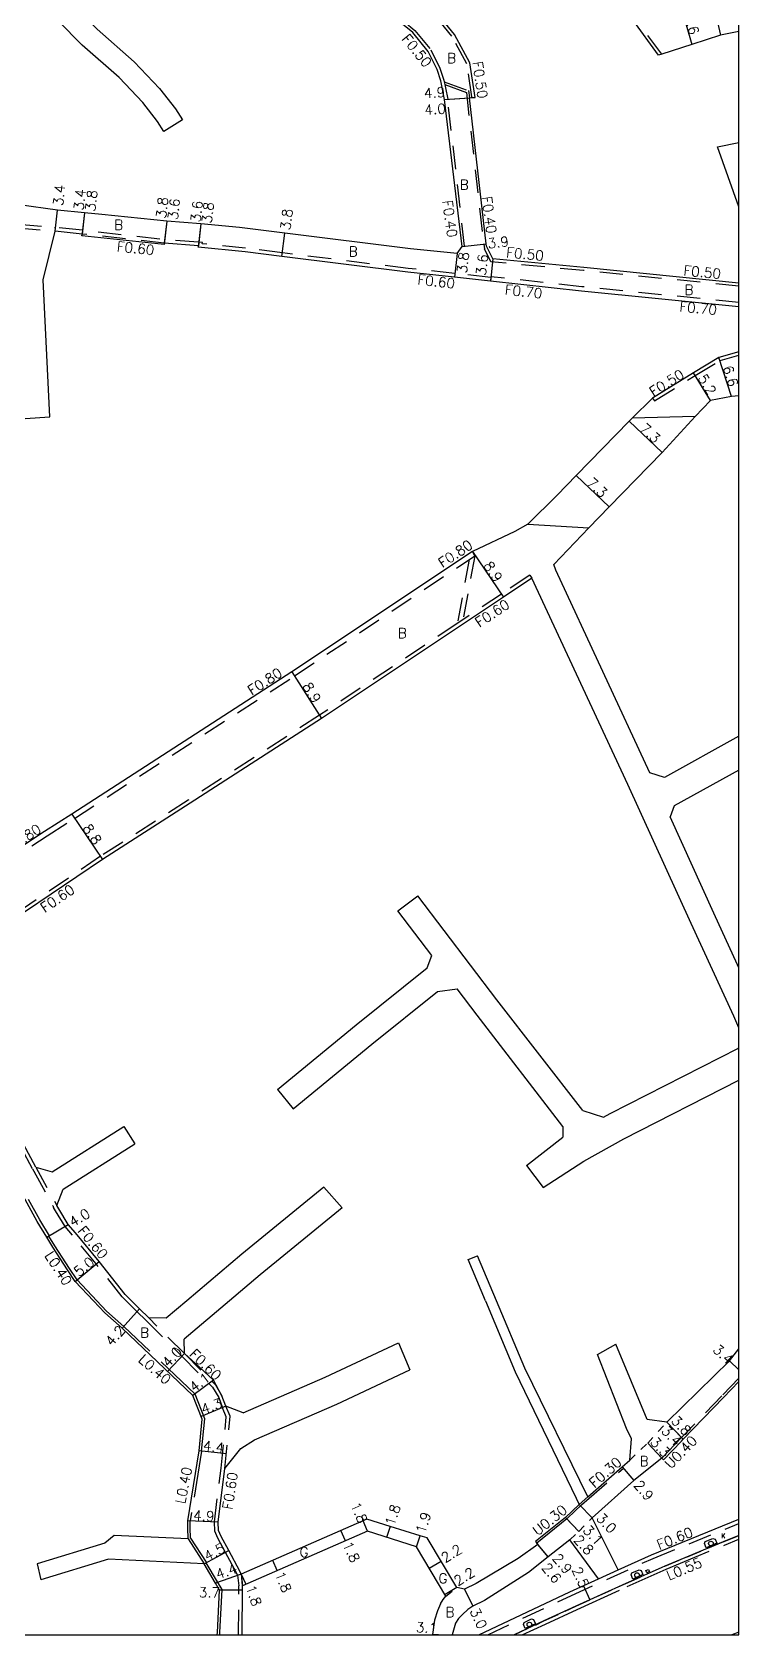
# Model space of a CAD drawing. Header units: metres. Extents: x -4002 to -3200, y -109800 to -109200.
# Drawn here: x -3313.6 to -3200, y -109800 to -109542.3 of the extents above; entities that cross this region are included whole.
import ezdxf

# ---------------------------------------------------------------- set-up
doc = ezdxf.new("R2010")
doc.units = ezdxf.units.M
doc.header["$LTSCALE"] = 2.5
for name, pattern in [('2213000', [1.5, 1, -0.5]), ('2232000', [2.5, 1.5, -1]), ('2233000', [4, 3, -1]), ('6301000', [1, 0.5, -0.5])]:
    doc.linetypes.add(name, pattern=pattern)
doc.layers.get('0').update_dxf_attribs({"color": 150, "lineweight": 30})
for name, color, linetype in [('2101000', 177, 'Continuous'), ('2102000', 191, 'Continuous'), ('2102001', 191, 'Continuous'), ('2213000', 6, '2213000'), ('2231000', 162, 'Continuous'), ('2232000', 4, '2232000'), ('2233000', 62, '2233000'), ('2235000', 7, 'Continuous'), ('2236000', 3, 'Continuous'), ('2238000', 11, 'Continuous'), ('9107000', 111, 'Continuous'), ('9201100', 215, 'Continuous'), ('9201500', 222, 'Continuous'), ('9202100', 82, 'Continuous'), ('9202200', 155, '6301000'), ('9203500', 155, 'Continuous'), ('9302100', 196, 'Continuous'), ('999', 7, 'Continuous')]:
    doc.layers.add(name, color=color, linetype=linetype)
doc.styles.add('Dm_Anotation', font='txt.shx', dxfattribs={"bigfont": 'pscdm.shx'})

# ---------------------------------------------------------------- blocks, each defined once
blk = doc.blocks.new('223800')
at = {"color": 0, "linetype": 'Continuous'}
blk.add_circle((0, 0), 0.75, dxfattribs=at)

msp = doc.modelspace()

# ---------------------------------------------------------------- linework, layer by layer
at = {"layer": '2101000'}
for points in [[(-3200, -109542.18), (-3202.94, -109542.78), (-3207.58, -109544.31), (-3212.42, -109545.86), (-3212.92, -109546.02), (-3217.05, -109540.35), (-3223.52, -109531.36), (-3225.8, -109528.22), (-3231.61, -109520.11)], [(-3245.32, -109577.91), (-3244.5, -109576.78), (-3247.31, -109553.13), (-3247.91, -109550.15), (-3248.53, -109548.3), (-3249.94, -109545.41), (-3252.43, -109542.37), (-3254.07, -109541.04), (-3260.03, -109537.32), (-3262.26, -109535.93), (-3269.29, -109531.02)], [(-3240.58, -109576.7), (-3240.63, -109576.33), (-3243.32, -109552.86), (-3242.92, -109552.83), (-3242.42, -109552.8), (-3243.24, -109547.24), (-3245.71, -109542.69), (-3248.88, -109538.82), (-3251.16, -109536.96), (-3257.39, -109533.08)], [(-3305.2, -109571.34), (-3309.55, -109570.94), (-3315.68, -109570.08), (-3339.37, -109567.14), (-3359.78, -109564.99)], [(-3286.49, -109573.1), (-3291.98, -109572.68), (-3302.39, -109571.61), (-3305.2, -109571.34)], [(-3305.59, -109574.76), (-3309.92, -109574.31)], [(-3245.32, -109577.91), (-3252.77, -109577.12), (-3272.99, -109574.61), (-3280.31, -109573.73), (-3286.49, -109573.1)], [(-3200, -109586.47), (-3225.31, -109583.93), (-3239.95, -109582.34), (-3245.73, -109581.69), (-3253.23, -109580.89), (-3273.46, -109578.38), (-3279.37, -109577.65), (-3286.92, -109576.87), (-3286.9, -109576.68)], [(-3239.56, -109578.76), (-3240.58, -109576.7)], [(-3200, -109582.65), (-3224.95, -109580.15), (-3239.56, -109578.76)], [(-3200, -109593.71), (-3203.24, -109594.62), (-3207.29, -109597.1), (-3213.87, -109601.18), (-3217.15, -109604.38), (-3217.62, -109604.85), (-3226.14, -109613.59), (-3229.24, -109616.77), (-3233.96, -109621.4), (-3236.05, -109622.59), (-3242.83, -109625.78), (-3271.86, -109645.13), (-3307.26, -109668.05), (-3311.63, -109670.84), (-3319.36, -109675.91), (-3326.4, -109662.5), (-3327.42, -109660.42), (-3331.58, -109652.47)], [(-3200, -109600.8), (-3201.22, -109600.91), (-3204.59, -109601.55), (-3207.06, -109604.1), (-3212.33, -109609.87), (-3220.85, -109618.63), (-3224.11, -109622.01), (-3229.75, -109627.88)], [(-3233.29, -109630.12), (-3237.84, -109633.15), (-3267.09, -109652.64), (-3288.19, -109666.28), (-3302.29, -109675.31), (-3314.66, -109683.71), (-3321.96, -109688.1), (-3324.71, -109689.71), (-3333.44, -109694.09)], [(-3313.04, -109724.77), (-3318.18, -109715.22), (-3319.34, -109713.48), (-3320.9, -109711.15), (-3333.67, -109695.16)], [(-3303.77, -109746.28), (-3306.7, -109743.16), (-3307.94, -109741.32), (-3310.29, -109737.65), (-3311.25, -109736.07), (-3312.8, -109733.51), (-3316.05, -109727.62), (-3321.61, -109717.28), (-3322.67, -109715.7), (-3324.13, -109713.52), (-3336.56, -109697.14)], [(-3297.65, -109746.28), (-3298.68, -109745.26), (-3302.87, -109739.94), (-3306.67, -109735.36), (-3307.83, -109734), (-3309.34, -109731.51), (-3309.63, -109730.97)], [(-3299.15, -109750.69), (-3301.95, -109748.22), (-3303.77, -109746.28)], [(-3294.88, -109749.02), (-3296.36, -109747.56), (-3297.65, -109746.28)], [(-3287.77, -109761.51), (-3299.15, -109750.69)], [(-3282.47, -109763.24), (-3283.12, -109761.55), (-3284.46, -109759.04), (-3287.37, -109756.38), (-3289.14, -109754.76)], [(-3211.58, -109765.8), (-3201.53, -109755.95), (-3200, -109753.99)], [(-3200, -109759.27), (-3202.47, -109761.85), (-3208.94, -109768.53), (-3209.21, -109768.24), (-3212.41, -109771.56), (-3216.9, -109775.17), (-3223.6, -109781.18)], [(-3286.78, -109770.42), (-3286.27, -109765.32), (-3287.77, -109761.51)], [(-3288.61, -109781.63), (-3286.78, -109770.42)], [(-3280, -109790.21), (-3280.22, -109789.76), (-3282, -109786.45), (-3283.23, -109784.17), (-3283.65, -109783.2), (-3283.72, -109781.87), (-3282.64, -109773.24)], [(-3224.27, -109777.77), (-3218.76, -109772.95), (-3217.56, -109771.91)], [(-3227.88, -109781.11), (-3227.67, -109781.33), (-3232.51, -109785.23), (-3232.32, -109785.46), (-3235.49, -109787.72), (-3242.24, -109791.75), (-3244.09, -109792.65)], [(-3227.88, -109781.11), (-3225.67, -109779.01)], [(-3288.55, -109784.56), (-3288.61, -109782.77), (-3288.61, -109781.63)], [(-3245.34, -109792.39), (-3250.12, -109784.4), (-3251.23, -109784.04), (-3256.09, -109782.59), (-3259.81, -109781.4), (-3280, -109790.21)], [(-3247.09, -109793.75), (-3251.81, -109785.85), (-3259.71, -109783.32), (-3279.79, -109792.08)], [(-3219.4, -109789.55), (-3214.04, -109787.12), (-3200, -109781.39)], [(-3227.16, -109784.73), (-3230.66, -109787.46), (-3233.85, -109789.96), (-3240.92, -109794.47), (-3242.8, -109795.36), (-3243.57, -109795.89), (-3244.46, -109796.69)], [(-3283.85, -109800), (-3283.83, -109799.62), (-3283.5, -109792.8), (-3284.16, -109791.65), (-3285.96, -109788.58)], [(-3241.83, -109800), (-3227.2, -109793.08), (-3222.56, -109790.98)], [(-3279.85, -109800), (-3279.84, -109799.71), (-3279.8, -109792.82), (-3279.79, -109792.08)], [(-3247.96, -109795.01), (-3247.54, -109794.29), (-3247.09, -109793.75)], [(-3244.09, -109792.65), (-3245.34, -109792.39)], [(-3247.96, -109795.01), (-3248.48, -109796.11), (-3248.93, -109797.62), (-3249.26, -109799.95), (-3249.26, -109800)], [(-3244.46, -109796.69), (-3245.08, -109797.37), (-3245.55, -109798.11), (-3246.12, -109800)]]:
    msp.add_lwpolyline(points, dxfattribs=at)
at = {"layer": '2101000', "color": 244, "flags": 128}
msp.add_lwpolyline([(-3286.9, -109576.68), (-3292.39, -109576.25), (-3292.41, -109576.45), (-3305.62, -109575.07), (-3305.59, -109574.76)], dxfattribs=at)
at = {"layer": '2102000'}
for points in [[(-3312.47, -109529.24), (-3312.68, -109532.18), (-3303.15, -109541.85), (-3297.2, -109547.06), (-3293.15, -109551.36), (-3290.57, -109554.66), (-3289.47, -109556.41), (-3292.43, -109558.27), (-3293.44, -109556.67), (-3295.81, -109553.64), (-3299.63, -109549.59), (-3305.55, -109544.4), (-3317.17, -109532.62)], [(-3200, -109570.41), (-3203.42, -109560.76)], [(-3310.77, -109604.16), (-3311.87, -109582.13), (-3309.92, -109574.31)], [(-3214.3, -109661.39), (-3229.45, -109628.81), (-3229.75, -109627.88)], [(-3200, -109702.38), (-3200.82, -109700.52), (-3207.67, -109685.6), (-3217.84, -109663.25), (-3233.29, -109630.12)], [(-3200, -109655.48), (-3211.95, -109662.16), (-3214.3, -109661.39)], [(-3200, -109660.98), (-3210.43, -109666.71), (-3211.07, -109668.48)], [(-3200.22, -109692.25), (-3204.03, -109683.93), (-3211.07, -109668.48)], [(-3225.12, -109715.69), (-3238.92, -109697.9), (-3251.62, -109681.17)], [(-3249.35, -109690.78), (-3254.81, -109683.59)], [(-3274.2, -109712.3), (-3261.51, -109701.89), (-3250.1, -109692.75), (-3249.35, -109690.78)], [(-3200, -109692.72), (-3200.22, -109692.25)], [(-3271.66, -109715.4), (-3258.99, -109704.99), (-3248.46, -109696.56), (-3245.28, -109696.13)], [(-3228.32, -109718.24), (-3242.09, -109700.34), (-3245.28, -109696.13)], [(-3225.12, -109715.69), (-3221.75, -109716.76), (-3220.69, -109716.18), (-3200.06, -109705.66), (-3200, -109705.45)], [(-3231.48, -109728.04), (-3224.93, -109723.81), (-3218.52, -109720.24), (-3200, -109710.79)], [(-3313.04, -109724.77), (-3310.38, -109725.53), (-3298.89, -109718.25)], [(-3228.32, -109718.24), (-3228.3, -109719.95)], [(-3309.63, -109730.97), (-3308.62, -109728.34), (-3297.13, -109721.06)], [(-3234.17, -109724.52), (-3228.3, -109719.95)], [(-3266.74, -109728.02), (-3279.93, -109738.76), (-3288.76, -109746.28)], [(-3263.79, -109731.34), (-3276.98, -109742.09), (-3281.91, -109746.28)], [(-3240.76, -109746.28), (-3243.54, -109739.66)], [(-3238.99, -109746.28), (-3242.01, -109739.07)], [(-3288.76, -109746.28), (-3292.07, -109749.09)], [(-3281.91, -109746.28), (-3289.17, -109752.46)], [(-3240.76, -109746.28), (-3235.97, -109757.69), (-3226.19, -109778), (-3225.67, -109779.01)], [(-3224.27, -109777.77), (-3234.44, -109757.1), (-3238.99, -109746.28)], [(-3292.07, -109749.09), (-3294.88, -109749.02)], [(-3279.7, -109764.27), (-3266.5, -109758.56), (-3254.72, -109753.06)], [(-3217.56, -109771.91), (-3217.28, -109768.45), (-3218.09, -109766.82), (-3222.71, -109754.89)], [(-3211.58, -109765.8), (-3214.74, -109765.38), (-3219.77, -109753.27)], [(-3282.64, -109773.24), (-3280.08, -109770), (-3277.86, -109768.62), (-3264.65, -109762.9), (-3252.88, -109757.4)], [(-3279.7, -109764.27), (-3282.47, -109763.24)], [(-3219.4, -109789.55), (-3223.6, -109781.18)], [(-3288.55, -109784.56), (-3300.42, -109783.99), (-3301.95, -109785.22), (-3312.83, -109788.55)], [(-3222.56, -109790.98), (-3227.16, -109784.73)], [(-3285.96, -109788.58), (-3301.35, -109787.8), (-3312.23, -109791.13)]]:
    msp.add_lwpolyline(points, dxfattribs=at)
at = {"layer": '2102000', "flags": 128}
msp.add_lwpolyline([(-3289.14, -109754.76), (-3289.17, -109752.46)], dxfattribs=at)
at = {"layer": '2102001'}
for points in [[(-3203.42, -109560.76), (-3200, -109560.07)], [(-3314.73, -109604.42), (-3310.77, -109604.16)], [(-3254.81, -109683.59), (-3251.62, -109681.17)], [(-3274.2, -109712.3), (-3271.66, -109715.4)], [(-3298.89, -109718.25), (-3297.13, -109721.06)], [(-3234.17, -109724.52), (-3231.48, -109728.04)], [(-3266.74, -109728.02), (-3263.79, -109731.34)], [(-3243.54, -109739.66), (-3242.01, -109739.07)], [(-3254.72, -109753.06), (-3252.88, -109757.4)], [(-3222.71, -109754.89), (-3219.77, -109753.27)], [(-3312.83, -109788.55), (-3312.23, -109791.13)]]:
    msp.add_lwpolyline(points, dxfattribs=at)
at = {"layer": '2213000'}
msp.add_lwpolyline([(-3236.12, -109800), (-3231.34, -109797.75), (-3226.24, -109795.39), (-3218.18, -109791.71), (-3211.91, -109788.92), (-3202.53, -109785.03), (-3200, -109784.02)], dxfattribs=at)
at = {"layer": '2231000'}
for points in [[(-3212.41, -109771.56), (-3212.14, -109771.86), (-3209.21, -109768.82), (-3208.94, -109768.53)], [(-3227.88, -109781.11), (-3228.15, -109781.33), (-3232.68, -109784.98), (-3232.51, -109785.23)]]:
    msp.add_lwpolyline(points, dxfattribs=at)
at = {"layer": '2232000'}
for points in [[(-3212.42, -109545.86), (-3216.65, -109540.06), (-3223.12, -109531.06), (-3225.39, -109527.92), (-3231.07, -109520.01), (-3231.21, -109519.81)], [(-3269.01, -109530.61), (-3261.99, -109535.51), (-3259.77, -109536.9), (-3253.78, -109540.63), (-3252.08, -109542.02), (-3249.52, -109545.14), (-3248.06, -109548.11), (-3247.43, -109550.02), (-3247.38, -109550.28), (-3247.28, -109550.74), (-3247.18, -109551.24), (-3246.81, -109553.09)], [(-3242.92, -109552.83), (-3242.94, -109552.7), (-3243.72, -109547.4), (-3246.13, -109542.97), (-3249.24, -109539.17), (-3251.45, -109537.37), (-3257.88, -109533.36)], [(-3247.38, -109550.28), (-3243.45, -109551.7), (-3243.32, -109552.86)], [(-3247.28, -109550.74), (-3243.82, -109552), (-3241.03, -109576.38), (-3240.92, -109577.13)], [(-3244.5, -109576.78), (-3244.11, -109576.73), (-3246.81, -109553.09)], [(-3316.06, -109573.77), (-3309.92, -109574.31)], [(-3315.99, -109573.17), (-3315.85, -109573.18), (-3310.02, -109573.7), (-3309.86, -109573.72)], [(-3305.52, -109574.16), (-3309.86, -109573.72)], [(-3239.88, -109581.74), (-3245.67, -109581.09), (-3253.16, -109580.3), (-3273.38, -109577.79), (-3279.3, -109577.05), (-3286.26, -109576.34), (-3286.24, -109576.14), (-3286.86, -109576.08)], [(-3239.88, -109579.23), (-3240.92, -109577.13)], [(-3200, -109583.15), (-3225, -109580.64), (-3239.88, -109579.23)], [(-3200, -109585.77), (-3225.24, -109583.23), (-3239.87, -109581.64), (-3239.95, -109582.34)], [(-3213.87, -109601.18), (-3213.56, -109601.58), (-3207.03, -109597.53), (-3203.04, -109595.09), (-3200, -109594.23)], [(-3318.92, -109676.58), (-3311.19, -109671.51), (-3306.83, -109668.72), (-3271.42, -109645.8), (-3242.44, -109626.48), (-3242.83, -109625.78)], [(-3242.44, -109626.48), (-3244.36, -109636.77)], [(-3243.37, -109627.1), (-3245.29, -109637.39)], [(-3233.63, -109629.62), (-3238.17, -109632.65), (-3244.36, -109636.77), (-3245.29, -109637.39), (-3267.42, -109652.14), (-3288.52, -109665.78), (-3302.62, -109674.81), (-3314.99, -109683.2), (-3322.27, -109687.59), (-3325, -109689.18), (-3333.75, -109693.57)], [(-3233.63, -109629.62), (-3233.29, -109630.12)], [(-3313.57, -109725.06), (-3318.69, -109715.53), (-3319.84, -109713.81), (-3321.38, -109711.51), (-3334.32, -109695.31)], [(-3310.82, -109735.81), (-3312.37, -109733.25), (-3315.61, -109727.38), (-3321.18, -109717.02), (-3322.25, -109715.42), (-3322.33, -109715.48), (-3322.67, -109715.7)], [(-3313.57, -109725.06), (-3313.35, -109725.46), (-3310.31, -109730.97), (-3310.16, -109731.26)], [(-3313.04, -109724.77), (-3309.63, -109730.97)], [(-3298.51, -109746.28), (-3299.13, -109745.66), (-3303.34, -109740.31), (-3307.13, -109735.74), (-3308.31, -109734.35), (-3309.85, -109731.81), (-3310.16, -109731.26)], [(-3311.25, -109736.07), (-3310.91, -109735.86), (-3310.82, -109735.81)], [(-3295.31, -109749.44), (-3296.78, -109747.99), (-3298.51, -109746.28)], [(-3295.31, -109749.44), (-3289.57, -109755.18), (-3284.62, -109760.17), (-3283.63, -109761.85), (-3283.02, -109763.47)], [(-3294.93, -109749.81), (-3295.31, -109749.44)], [(-3289.14, -109754.76), (-3284.14, -109759.8), (-3283.12, -109761.55)], [(-3200, -109758.69), (-3202.76, -109761.58), (-3208.96, -109767.98), (-3209.21, -109768.24)], [(-3282.64, -109773.24), (-3281.8, -109764.84), (-3282.47, -109763.24)], [(-3283.24, -109773.18), (-3282.41, -109764.93), (-3283.02, -109763.47)], [(-3284.32, -109781.84), (-3283.24, -109773.18)], [(-3224.07, -109778), (-3218.57, -109773.18), (-3218.76, -109772.95)], [(-3227.67, -109781.33), (-3227.54, -109781.21), (-3225.3, -109779.08), (-3224.07, -109778)], [(-3225.67, -109779.01), (-3224.27, -109777.77)], [(-3280.58, -109790.38), (-3280.75, -109790.04), (-3282.53, -109786.74), (-3283.77, -109784.43), (-3284.24, -109783.34), (-3284.32, -109781.84)], [(-3240.39, -109800), (-3226.94, -109793.64), (-3213.8, -109787.69), (-3200, -109782.06)], [(-3280.58, -109790.38), (-3280.39, -109792.08)], [(-3280, -109790.21), (-3279.79, -109792.08)], [(-3222.56, -109790.98), (-3219.4, -109789.55)], [(-3280.45, -109800), (-3280.43, -109799.69), (-3280.4, -109792.82), (-3280.39, -109792.08)]]:
    msp.add_lwpolyline(points, dxfattribs=at)
at = {"layer": '2232000', "color": 244, "flags": 128}
for points in [[(-3292.39, -109576.25), (-3305.59, -109574.76)], [(-3286.86, -109576.08), (-3292.32, -109575.66), (-3305.52, -109574.16)]]:
    msp.add_lwpolyline(points, dxfattribs=at)
at = {"layer": '2232000', "flags": 128}
msp.add_lwpolyline([(-3289.14, -109754.76), (-3294.88, -109749.02)], dxfattribs=at)
at = {"layer": '2233000'}
for points in [[(-3303.22, -109746.28), (-3306.38, -109742.9), (-3307.6, -109741.1), (-3309.95, -109737.44), (-3310.91, -109735.86)], [(-3301.67, -109747.93), (-3303.22, -109746.28)], [(-3298.88, -109750.4), (-3301.67, -109747.93)], [(-3287.43, -109761.28), (-3298.88, -109750.4)], [(-3286.38, -109770.46), (-3285.86, -109765.27), (-3287.43, -109761.28)], [(-3286.38, -109770.46), (-3288.21, -109781.67)], [(-3288.16, -109784.43), (-3288.21, -109782.76), (-3288.21, -109781.67), (-3288.21, -109781.65)], [(-3288.55, -109784.56), (-3285.96, -109788.58)], [(-3288.16, -109784.43), (-3285.67, -109788.29), (-3285.62, -109788.38)], [(-3234.82, -109800), (-3231.11, -109798.26), (-3226.01, -109795.89), (-3217.96, -109792.22), (-3211.69, -109789.43), (-3202.32, -109785.54), (-3200, -109784.61)], [(-3283.45, -109800), (-3283.43, -109799.63), (-3283.09, -109792.7), (-3283.81, -109791.45), (-3285.62, -109788.38)], [(-3200, -109799.54), (-3201.13, -109800)]]:
    msp.add_lwpolyline(points, dxfattribs=at)
at = {"layer": '2235000'}
msp.add_lwpolyline([(-3214.94, -109789.66), (-3214.52, -109789.47), (-3214.36, -109789.82), (-3214.79, -109790.01)], close=True, dxfattribs=at)
at = {"layer": '2236000'}
for points in [[(-3205.29, -109785.98), (-3205.56, -109785.32), (-3205.41, -109784.98), (-3204.18, -109784.47), (-3203.84, -109784.6), (-3203.56, -109785.26)], [(-3217.05, -109791.01), (-3217.34, -109790.36), (-3217.22, -109790.03), (-3216.06, -109789.51), (-3215.74, -109789.65), (-3215.45, -109790.3)], [(-3234.34, -109798.97), (-3234.65, -109798.32), (-3234.53, -109797.98), (-3233.33, -109797.42), (-3233, -109797.54), (-3232.69, -109798.19)]]:
    msp.add_lwpolyline(points, close=True, dxfattribs=at)
at = {"layer": '9107000'}
msp.add_lwpolyline([(-3200, -109784.02), (-3202.53, -109785.03), (-3211.91, -109788.92), (-3218.18, -109791.71), (-3226.24, -109795.39), (-3231.34, -109797.75), (-3236.12, -109800)], dxfattribs=at)
at = {"layer": '9201100'}
for points in [[(-3209.42, -109537.98), (-3207.58, -109544.31)], [(-3204.31, -109536.94), (-3202.94, -109542.78)], [(-3247.31, -109553.13), (-3242.42, -109552.8)], [(-3247.31, -109553.13), (-3243.32, -109552.86)], [(-3309.92, -109574.31), (-3309.55, -109570.94)], [(-3286.49, -109573.1), (-3286.92, -109576.87)], [(-3286.49, -109573.1), (-3286.9, -109576.68)], [(-3273.46, -109578.38), (-3272.99, -109574.61)], [(-3244.5, -109576.78), (-3240.63, -109576.33)], [(-3245.32, -109577.91), (-3245.73, -109581.69)], [(-3239.56, -109578.76), (-3239.95, -109582.34)], [(-3201.22, -109600.91), (-3203.24, -109594.62)], [(-3204.59, -109601.55), (-3207.29, -109597.1)], [(-3217.62, -109604.85), (-3212.33, -109609.87)], [(-3226.14, -109613.59), (-3220.85, -109618.63)], [(-3242.83, -109625.78), (-3237.84, -109633.15)], [(-3271.86, -109645.13), (-3267.09, -109652.64)], [(-3307.26, -109668.05), (-3302.29, -109675.31)], [(-3311.25, -109736.07), (-3307.83, -109734)], [(-3306.7, -109743.16), (-3302.87, -109739.94)], [(-3296.36, -109747.56), (-3299.15, -109750.69)], [(-3200, -109757.36), (-3201.53, -109755.95)], [(-3282.47, -109763.24), (-3286.43, -109764.9)], [(-3211.58, -109765.8), (-3209.21, -109768.24)], [(-3211.58, -109765.8), (-3208.94, -109768.53)], [(-3282.4, -109770.86), (-3286.78, -109770.42)], [(-3214.67, -109769.15), (-3212.41, -109771.56)], [(-3218.76, -109772.95), (-3216.9, -109775.17)], [(-3227.88, -109781.11), (-3225.75, -109783.37)], [(-3225.75, -109783.37), (-3227.67, -109781.33)], [(-3225.67, -109779.01), (-3223.6, -109781.18)], [(-3283.72, -109781.87), (-3288.61, -109781.63)], [(-3263.26, -109784.87), (-3263.98, -109783.22)], [(-3259.71, -109783.32), (-3260.43, -109781.67)], [(-3256.09, -109782.59), (-3256.64, -109784.31)], [(-3285.96, -109788.58), (-3282, -109786.45)], [(-3251.81, -109785.85), (-3251.23, -109784.04)], [(-3230.66, -109787.46), (-3232.51, -109785.23)], [(-3230.66, -109787.46), (-3232.32, -109785.46)], [(-3274.23, -109789.66), (-3274.95, -109788.01)], [(-3249.77, -109789.26), (-3247.88, -109788.13)], [(-3280, -109790.21), (-3284.16, -109791.65)], [(-3280, -109790.21), (-3279.28, -109791.86)], [(-3279.8, -109792.82), (-3283.5, -109792.8)], [(-3245.34, -109792.39), (-3247.22, -109793.52)], [(-3244.09, -109792.65), (-3242.8, -109795.36)], [(-3248.32, -109800), (-3249.26, -109799.95)]]:
    msp.add_lwpolyline(points, dxfattribs=at)
at = {"layer": '9201100', "color": 244}
msp.add_lwpolyline([(-3305.2, -109571.34), (-3305.62, -109575.07)], dxfattribs=at)
at = {"layer": '9201100', "color": 244, "flags": 128}
for points in [[(-3305.2, -109571.34), (-3305.59, -109574.76)], [(-3291.98, -109572.68), (-3292.41, -109576.45)], [(-3291.98, -109572.68), (-3292.39, -109576.25)]]:
    msp.add_lwpolyline(points, dxfattribs=at)
at = {"layer": '9201100', "flags": 128}
for points in [[(-3289.14, -109754.76), (-3291.86, -109757.62)], [(-3284.46, -109759.04), (-3287.77, -109761.51)], [(-3225.01, -109792.09), (-3223.98, -109794.36)]]:
    msp.add_lwpolyline(points, dxfattribs=at)
at = {"layer": '9202200'}
for points in [[(-3217.56, -109771.91), (-3214.67, -109769.15), (-3211.58, -109765.8)], [(-3227.16, -109784.73), (-3225.75, -109783.37), (-3223.6, -109781.18)], [(-3279.79, -109792.08), (-3280, -109790.21)], [(-3247.09, -109793.75), (-3245.34, -109792.39)]]:
    msp.add_lwpolyline(points, dxfattribs=at)
at = {"layer": '9302100'}
msp.add_lwpolyline([(-3233.96, -109621.4), (-3224.11, -109622.01), (-3220.85, -109618.63), (-3212.33, -109609.87), (-3207.06, -109604.1), (-3217.15, -109604.38), (-3217.62, -109604.85), (-3226.14, -109613.59), (-3229.24, -109616.77)], close=True, dxfattribs=at)
at = {"layer": '999'}
msp.add_lwpolyline([(-4000, -109800), (-3200, -109800), (-3200, -109200), (-4000, -109200)], close=True, dxfattribs=at)

# ---------------------------------------------------------------- block references
at = {"layer": '2238000', "xscale": 0.5, "yscale": 0.5, "zscale": 0.5}
for p in [(-3204.5, -109785.31, 10.81), (-3216.38, -109790.38, 11.07), (-3233.67, -109798.32, 11.65)]:
    msp.add_blockref('223800', p, dxfattribs=at)

# ---------------------------------------------------------------- texts
at = {"layer": '9201500', "style": 'Dm_Anotation'}
for s, rotation, p in [('6.6', 286.2143, (-3208.85, -109539.58)), ('4.9', 3.8172, (-3250.6, -109552.95)), ('4.0', 3.8172, (-3250.5, -109555.6)), ('3.4', 83.7129, (-3308.68, -109570.33)), ('3.6', 83.4273, (-3286.58, -109572.93)), ('3.8', 83.4273, (-3284.78, -109573.12)), ('3.8', 82.9758, (-3272.14, -109574.21)), ('3.9', 6.5219, (-3240.31, -109577.09)), ('3.8', 83.7922, (-3243.75, -109581.15)), ('3.6', 83.7925, (-3240.69, -109581.51)), ('5.2', 301.2694, (-3206.68, -109597.91)), ('6.6', 287.7931, (-3202.63, -109596.21)), ('7.3', 316.4817, (-3216.07, -109606.19)), ('7.3', 316.3662, (-3224.58, -109614.93)), ('8.9', 304.159, (-3241.15, -109628.08)), ('8.9', 302.4269, (-3270.25, -109647.48)), ('8.8', 304.415, (-3305.59, -109670.3)), ('4.0', 31.1798, (-3307.07, -109734.48)), ('5.0', 40.078, (-3306.07, -109742.5)), ('4.2', 48.2594, (-3300.83, -109753.68)), ('4.0', 46.4774, (-3291.73, -109757.1)), ('3.4', 317.4262, (-3204.33, -109754.3)), ('4.1', 36.7155, (-3287.6, -109761.06)), ('4.3', 20.1123, (-3286.11, -109764.56)), ('3.8', 314.116, (-3211.03, -109765.67)), ('3.3', 313.1218, (-3214.4, -109769.1)), ('3.4', 314.116, (-3212.6, -109767.3)), ('4.4', 352.5144, (-3286.23, -109770.31)), ('2.9', 310.0067, (-3217.01, -109775.96)), ('4.9', 357.2058, (-3287.76, -109781.57)), ('1.8', 293.551, (-3262.48, -109779.08)), ('1.8', 71.9516, (-3255.42, -109782.6)), ('1.9', 71.9391, (-3250.51, -109783.82)), ('3.0', 313.7903, (-3223.05, -109781.35)), ('3.1', 313.3388, (-3225.21, -109783.27)), ('4.5', 28.2692, (-3285.44, -109788.19)), ('1.8', 294.7856, (-3263.75, -109785.43)), ('2.2', 31.8736, (-3247.25, -109788.48)), ('2.8', 313.3388, (-3226.7, -109784.82)), ('4.4', 19.0471, (-3283.77, -109791.08)), ('2.6', 309.6192, (-3231.82, -109789.22)), ('2.9', 309.6192, (-3230.08, -109787.72)), ('1.8', 292.3925, (-3274.64, -109790.19)), ('2.2', 31.8736, (-3245.19, -109792.19)), ('2.5', 294.5312, (-3226.9, -109789.5)), ('3.7', 359.6963, (-3286.83, -109793.94)), ('1.8', 289.3229, (-3279.32, -109792.3)), ('3.0', 295.2634, (-3243.32, -109796.13)), ('3.1', 356.8703, (-3251.97, -109799.54))]:
    msp.add_text(s, height=1.6, rotation=rotation, dxfattribs=at).set_placement(p)
at = {"layer": '9201500', "color": 244, "style": 'Dm_Anotation'}
for s, p in [('3.4', (-3305.37, -109571.03)), ('3.8', (-3303.5, -109571.2)), ('3.8', (-3292.13, -109572.32)), ('3.6', (-3290.23, -109572.55))]:
    msp.add_text(s, height=1.6, rotation=83.4273, dxfattribs=at).set_placement(p)
at = {"layer": '9202100', "style": 'Dm_Anotation'}
for s, height, p in [('B', 1.6, (-3246.91, -109547.27)), ('B', 1.6, (-3244.89, -109567.63)), ('B', 1.6, (-3300.43, -109574.08)), ('B', 1.6, (-3262.73, -109578.37)), ('B', 1.6, (-3208.74, -109584.53)), ('B', 1.6, (-3254.84, -109639.72)), ('B', 1.6, (-3296.27, -109752.2)), ('B', 1.6, (-3215.96, -109772.84)), ('K', 0.75, (-3202.84, -109784.46, 11.02)), ('G', 1.6, (-3270.63, -109787.48)), ('G', 1.6, (-3248.3, -109791.7)), ('B', 1.6, (-3247.16, -109797.12))]:
    msp.add_text(s, height=height, dxfattribs=at).set_placement(p)
at = {"layer": '9203500', "style": 'Dm_Anotation'}
for s, rotation, p in [('F0.50', 309.31, (-3254.31, -109543.45)), ('F0.50', 278.3782, (-3242.84, -109547.11)), ('F0.40', 278.245, (-3247.69, -109569.43)), ('F0.40', 277.8317, (-3241.36, -109568.81)), ('F0.60', 354.1438, (-3300.07, -109577.53)), ('F0.50', 354.5739, (-3237.46, -109578.49)), ('F0.50', 354.2655, (-3208.97, -109581.39)), ('F0.60', 353.627, (-3251.74, -109582.85)), ('F0.70', 353.7925, (-3237.7, -109584.47)), ('F0.70', 354.2635, (-3209.62, -109587.18)), ('F0.50', 31.7981, (-3213.76, -109600.97)), ('F0.80', 33.6811, (-3247.65, -109628.5)), ('F0.60', 33.6781, (-3241.72, -109638.08)), ('F0.80', 32.9252, (-3278.3, -109649.02)), ('F0.80', 33.2863, (-3317.02, -109674.17)), ('F0.60', 34.1623, (-3311.6, -109683.95)), ('F0.60', 309.7032, (-3306.39, -109735.1)), ('L0.40', 302.6836, (-3311.67, -109738.99)), ('L0.40', 318.7023, (-3296.65, -109755.93)), ('F0.60', 315.6185, (-3288.46, -109755.01)), ('U0.40', 46.0338, (-3210.94, -109773.43)), ('L0.40', 78.759, (-3289.05, -109779.03)), ('F0.30', 41.255, (-3223.22, -109776.45)), ('F0.60', 81.3745, (-3281.46, -109779.93)), ('U0.30', 38.8415, (-3232.36, -109784.15)), ('F0.60', 22.1984, (-3212.81, -109786.35)), ('L0.55', 22.5575, (-3211.25, -109791.26))]:
    msp.add_text(s, height=1.6, rotation=rotation, dxfattribs=at).set_placement(p)

doc.saveas('drawing.dxf')
